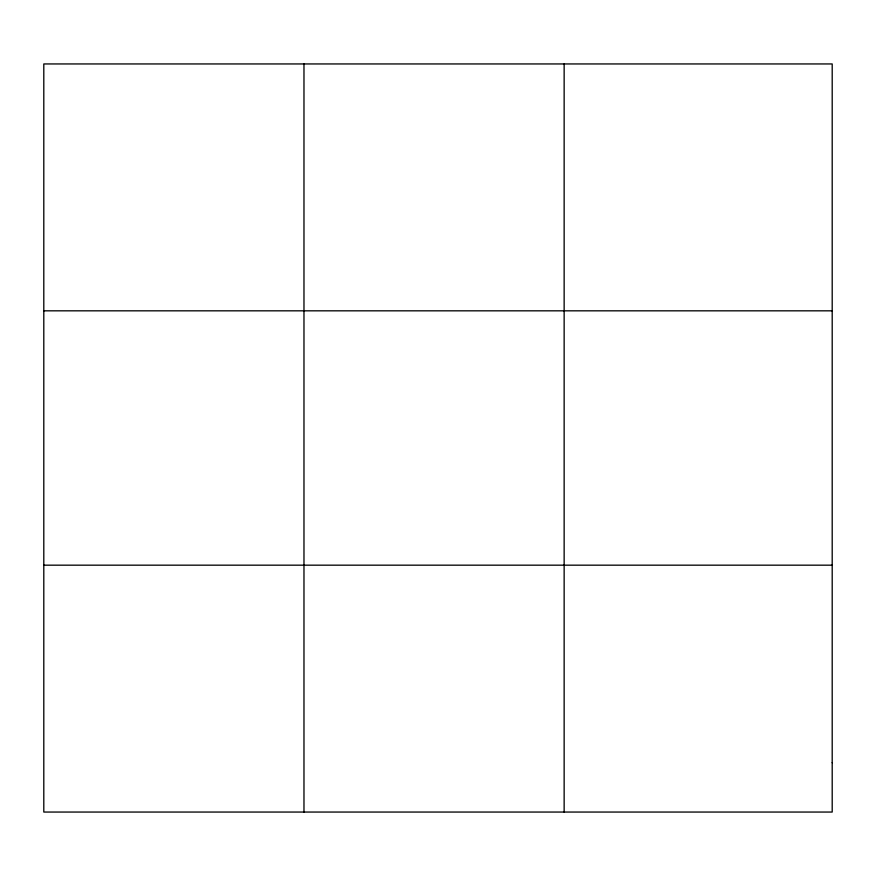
<?xml version="1.0" encoding="UTF-8"?>
<svg xmlns="http://www.w3.org/2000/svg" width="876" height="876" viewBox="0 0 876 876"><rect width="100%" height="100%" fill="white"/><g stroke="black" fill="none" stroke-linecap="round" stroke-linejoin="round"><path stroke-width="1.31" d="M303.972 63.948L303.972 812.052M564.144 63.948L564.144 812.052M43.8 310.827L832.2 310.827M43.8 565.173L832.2 565.173M832.2 762.678L832.2 812.052L43.8 812.052L43.8 63.948L832.2 63.948L832.2 762.678"/></g></svg>
